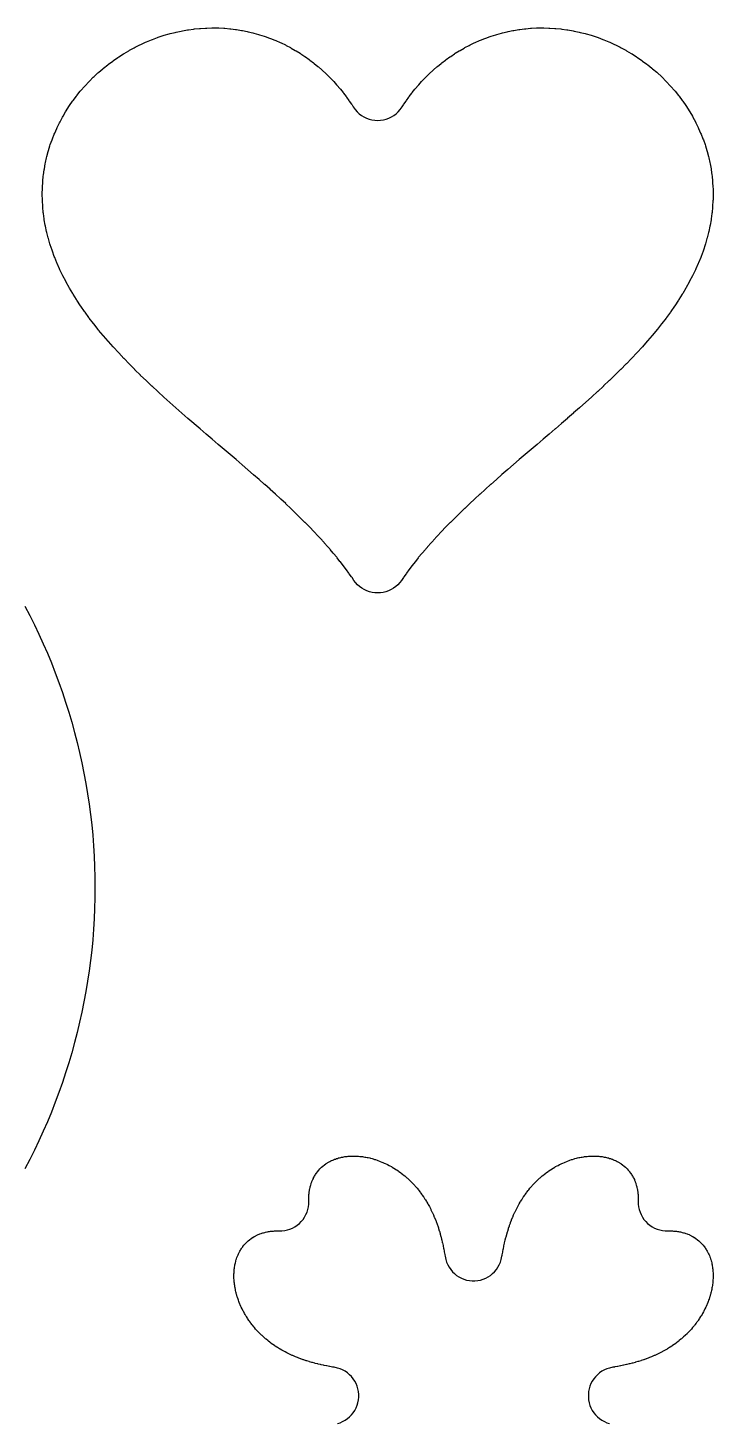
# Model space of a CAD drawing. Header units: metres. Extents: x 10 to 1210, y 10 to 2778.
# Drawn here: x 1056 to 1199, y 2463.3 to 2754.3 of the extents above; entities that cross this region are included whole.
import ezdxf

# ---------------------------------------------------------------- set-up
doc = ezdxf.new("R2010")
doc.units = ezdxf.units.M
doc.layers.add('DIS_KENAR_V91_Z3', color=1, linetype='Continuous')

msp = doc.modelspace()

# ---------------------------------------------------------------- linework, layer by layer
at = {"layer": 'DIS_KENAR_V91_Z3'}
msp.add_lwpolyline([(1069.76, 2692.52), (1069.68, 2692.62), (1068.82, 2693.75), (1068.75, 2693.85), (1067.92, 2694.98), (1067.84, 2695.09), (1067.05, 2696.22), (1066.97, 2696.34), (1066.22, 2697.47), (1066.14, 2697.6), (1065.43, 2698.73), (1065.35, 2698.86), (1064.69, 2699.99), (1064.6, 2700.14), (1063.98, 2701.27), (1063.9, 2701.42), (1063.31, 2702.54), (1063.23, 2702.7), (1062.69, 2703.83), (1062.62, 2703.99), (1062.12, 2705.12), (1062.04, 2705.29), (1061.59, 2706.41), (1061.52, 2706.59), (1061.11, 2707.71), (1061.04, 2707.9), (1060.68, 2709.01), (1060.61, 2709.21), (1060.29, 2710.32), (1060.23, 2710.52), (1059.95, 2711.63), (1059.9, 2711.84), (1059.67, 2712.94), (1059.63, 2713.16), (1059.43, 2714.25), (1059.4, 2714.47), (1059.25, 2715.56), (1059.22, 2715.79), (1059.12, 2716.87), (1059.1, 2717.1), (1059.03, 2718.18), (1059.02, 2718.42), (1059, 2719.49), (1059, 2719.72), (1059.02, 2720.79), (1059.03, 2721.03), (1059.1, 2722.09), (1059.12, 2722.33), (1059.22, 2723.38), (1059.25, 2723.62), (1059.4, 2724.66), (1059.44, 2724.9), (1059.62, 2725.94), (1059.67, 2726.17), (1059.9, 2727.2), (1059.96, 2727.43), (1060.23, 2728.46), (1060.3, 2728.68), (1060.61, 2729.7), (1060.68, 2729.92), (1061.04, 2730.92), (1061.12, 2731.14), (1061.51, 2732.13), (1061.6, 2732.35), (1062.03, 2733.32), (1062.13, 2733.53), (1062.6, 2734.5), (1062.71, 2734.7), (1063.22, 2735.65), (1063.33, 2735.85), (1063.88, 2736.78), (1064, 2736.97), (1064.58, 2737.89), (1064.71, 2738.08), (1065.33, 2738.97), (1065.46, 2739.15), (1066.12, 2740.03), (1066.25, 2740.2), (1066.94, 2741.06), (1067.08, 2741.23), (1067.81, 2742.06), (1067.95, 2742.22), (1068.71, 2743.03), (1068.86, 2743.18), (1069.65, 2743.96), (1069.8, 2744.11), (1070.62, 2744.87), (1070.78, 2745.01), (1071.62, 2745.73), (1071.78, 2745.87), (1072.65, 2746.57), (1072.82, 2746.7), (1073.71, 2747.36), (1073.89, 2747.48), (1074.8, 2748.12), (1074.98, 2748.23), (1075.92, 2748.83), (1076.1, 2748.94), (1077.05, 2749.51), (1077.24, 2749.61), (1078.21, 2750.14), (1078.4, 2750.24), (1079.39, 2750.73), (1079.58, 2750.82), (1080.58, 2751.28), (1080.78, 2751.36), (1081.8, 2751.78), (1082, 2751.86), (1083.02, 2752.24), (1083.22, 2752.31), (1084.26, 2752.65), (1084.46, 2752.72), (1085.5, 2753.02), (1085.72, 2753.08), (1086.76, 2753.34), (1086.97, 2753.39), (1088.02, 2753.61), (1088.24, 2753.65), (1089.29, 2753.84), (1089.5, 2753.87), (1090.56, 2754.01), (1090.78, 2754.04), (1091.82, 2754.15), (1092.05, 2754.16), (1093.09, 2754.23), (1093.31, 2754.24), (1094.36, 2754.27), (1094.58, 2754.27), (1095.61, 2754.26), (1095.84, 2754.25), (1096.87, 2754.2), (1097.09, 2754.18), (1098.11, 2754.1), (1098.33, 2754.07), (1099.35, 2753.95), (1099.57, 2753.92), (1100.57, 2753.75), (1100.79, 2753.71), (1101.78, 2753.52), (1101.99, 2753.47), (1102.97, 2753.24), (1103.18, 2753.18), (1104.15, 2752.91), (1104.36, 2752.85), (1105.3, 2752.55), (1105.51, 2752.48), (1106.44, 2752.15), (1106.65, 2752.07), (1107.56, 2751.7), (1107.76, 2751.62), (1108.66, 2751.23), (1108.85, 2751.14), (1109.73, 2750.71), (1109.92, 2750.62), (1110.78, 2750.16), (1110.96, 2750.06), (1111.8, 2749.58), (1111.98, 2749.48), (1112.8, 2748.97), (1112.97, 2748.86), (1113.77, 2748.33), (1113.93, 2748.21), (1114.71, 2747.66), (1114.86, 2747.54), (1115.62, 2746.97), (1115.77, 2746.85), (1116.5, 2746.25), (1116.64, 2746.13), (1117.35, 2745.51), (1117.48, 2745.39), (1118.16, 2744.76), (1118.3, 2744.63), (1118.95, 2743.99), (1119.08, 2743.86), (1119.71, 2743.2), (1119.83, 2743.08), (1120.43, 2742.41), (1120.54, 2742.28), (1121.12, 2741.6), (1121.23, 2741.47), (1121.78, 2740.79), (1121.88, 2740.66), (1122.4, 2739.97), (1122.5, 2739.84), (1122.99, 2739.15), (1123.08, 2739.02), (1123.55, 2738.33), (1123.64, 2738.2), (1123.87, 2737.84), (1124.31, 2737.23), (1124.7, 2736.78), (1125.14, 2736.37), (1125.62, 2736.01), (1126.13, 2735.7), (1126.67, 2735.44), (1127.23, 2735.23), (1127.81, 2735.09), (1128.4, 2735), (1129, 2734.97), (1129.6, 2735), (1130.19, 2735.09), (1130.77, 2735.23), (1131.33, 2735.44), (1131.87, 2735.7), (1132.38, 2736.01), (1132.86, 2736.37), (1133.3, 2736.78), (1133.69, 2737.23), (1134.13, 2737.84), (1134.36, 2738.2), (1134.45, 2738.33), (1134.92, 2739.02), (1135.01, 2739.15), (1135.5, 2739.84), (1135.6, 2739.97), (1136.12, 2740.66), (1136.22, 2740.79), (1136.77, 2741.47), (1136.88, 2741.6), (1137.46, 2742.28), (1137.57, 2742.41), (1138.17, 2743.08), (1138.29, 2743.2), (1138.92, 2743.86), (1139.05, 2743.99), (1139.7, 2744.63), (1139.84, 2744.76), (1140.52, 2745.39), (1140.65, 2745.51), (1141.36, 2746.13), (1141.5, 2746.25), (1142.23, 2746.85), (1142.38, 2746.97), (1143.14, 2747.54), (1143.29, 2747.66), (1144.07, 2748.21), (1144.23, 2748.33), (1145.03, 2748.86), (1145.2, 2748.97), (1146.02, 2749.48), (1146.2, 2749.58), (1147.04, 2750.06), (1147.22, 2750.16), (1148.08, 2750.62), (1148.27, 2750.71), (1149.15, 2751.14), (1149.34, 2751.23), (1150.24, 2751.62), (1150.44, 2751.7), (1151.35, 2752.07), (1151.56, 2752.15), (1152.49, 2752.48), (1152.7, 2752.55), (1153.64, 2752.85), (1153.85, 2752.91), (1154.82, 2753.18), (1155.03, 2753.24), (1156.01, 2753.47), (1156.22, 2753.52), (1157.21, 2753.71), (1157.43, 2753.75), (1158.43, 2753.92), (1158.65, 2753.95), (1159.67, 2754.07), (1159.89, 2754.1), (1160.91, 2754.18), (1161.13, 2754.2), (1162.16, 2754.25), (1162.39, 2754.26), (1163.42, 2754.27), (1163.64, 2754.27), (1164.69, 2754.24), (1164.91, 2754.23), (1165.95, 2754.16), (1166.18, 2754.15), (1167.23, 2754.04), (1167.44, 2754.01), (1168.5, 2753.87), (1168.71, 2753.84), (1169.76, 2753.65), (1169.98, 2753.61), (1171.03, 2753.39), (1171.24, 2753.34), (1172.28, 2753.08), (1172.5, 2753.02), (1173.54, 2752.72), (1173.74, 2752.65), (1174.78, 2752.31), (1174.98, 2752.24), (1176, 2751.86), (1176.2, 2751.78), (1177.22, 2751.36), (1177.42, 2751.28), (1178.42, 2750.82), (1178.61, 2750.73), (1179.6, 2750.24), (1179.79, 2750.14), (1180.76, 2749.61), (1180.95, 2749.51), (1181.9, 2748.94), (1182.08, 2748.83), (1183.02, 2748.23), (1183.2, 2748.12), (1184.11, 2747.48), (1184.29, 2747.36), (1185.18, 2746.7), (1185.35, 2746.57), (1186.22, 2745.87), (1186.38, 2745.73), (1187.22, 2745.01), (1187.38, 2744.87), (1188.2, 2744.11), (1188.35, 2743.96), (1189.14, 2743.18), (1189.29, 2743.03), (1190.05, 2742.22), (1190.19, 2742.06), (1190.92, 2741.23), (1191.06, 2741.06), (1191.75, 2740.2), (1191.88, 2740.03), (1192.54, 2739.15), (1192.67, 2738.97), (1193.29, 2738.08), (1193.42, 2737.89), (1194, 2736.97), (1194.12, 2736.78), (1194.67, 2735.85), (1194.78, 2735.65), (1195.29, 2734.7), (1195.4, 2734.5), (1195.87, 2733.53), (1195.97, 2733.32), (1196.4, 2732.35), (1196.49, 2732.13), (1196.88, 2731.14), (1196.96, 2730.92), (1197.32, 2729.92), (1197.39, 2729.7), (1197.7, 2728.68), (1197.77, 2728.46), (1198.04, 2727.43), (1198.1, 2727.2), (1198.33, 2726.17), (1198.38, 2725.94), (1198.56, 2724.9), (1198.6, 2724.66), (1198.75, 2723.62), (1198.78, 2723.38), (1198.88, 2722.33), (1198.9, 2722.09), (1198.97, 2721.03), (1198.98, 2720.79), (1199, 2719.72), (1199, 2719.49), (1198.98, 2718.42), (1198.97, 2718.18), (1198.9, 2717.1), (1198.88, 2716.87), (1198.78, 2715.79), (1198.75, 2715.56), (1198.6, 2714.47), (1198.57, 2714.25), (1198.37, 2713.16), (1198.33, 2712.94), (1198.1, 2711.84), (1198.05, 2711.63), (1197.77, 2710.52), (1197.71, 2710.32), (1197.39, 2709.21), (1197.32, 2709.01), (1196.96, 2707.9), (1196.89, 2707.71), (1196.48, 2706.59), (1196.41, 2706.41), (1195.96, 2705.29), (1195.88, 2705.12), (1195.38, 2703.99), (1195.31, 2703.83), (1194.77, 2702.7), (1194.69, 2702.54), (1194.1, 2701.42), (1194.02, 2701.27), (1193.4, 2700.14), (1193.31, 2699.99), (1192.65, 2698.86), (1192.57, 2698.73), (1191.86, 2697.6), (1191.78, 2697.47), (1191.03, 2696.34), (1190.95, 2696.22), (1190.16, 2695.09), (1190.08, 2694.98), (1189.25, 2693.85), (1189.18, 2693.75), (1188.31, 2692.61), (1188.24, 2692.52), (1187.37, 2691.43), (1187.3, 2691.34), (1186.37, 2690.21), (1186.3, 2690.13), (1185.33, 2689), (1185.26, 2688.92), (1184.26, 2687.79), (1184.2, 2687.72), (1183.17, 2686.6), (1183.11, 2686.53), (1182.05, 2685.41), (1181.99, 2685.35), (1180.91, 2684.23), (1180.85, 2684.18), (1179.74, 2683.06), (1179.69, 2683.01), (1178.56, 2681.9), (1178.51, 2681.85), (1177.36, 2680.74), (1177.32, 2680.7), (1176.14, 2679.59), (1176.1, 2679.56), (1174.91, 2678.45), (1174.88, 2678.42), (1173.67, 2677.32), (1173.64, 2677.29), (1172.42, 2676.19), (1172.39, 2676.17), (1171.16, 2675.07), (1171.13, 2675.05), (1169.89, 2673.96), (1169.87, 2673.94), (1168.62, 2672.85), (1168.6, 2672.84), (1167.35, 2671.75), (1167.33, 2671.74), (1166.08, 2670.66), (1166.07, 2670.65), (1164.8, 2669.57), (1164.8, 2669.57), (1163.54, 2668.49), (1162.27, 2667.42), (1161.02, 2666.35), (1159.78, 2665.3), (1158.55, 2664.24), (1157.34, 2663.2), (1156.13, 2662.16), (1154.94, 2661.12), (1153.77, 2660.1), (1152.61, 2659.07), (1152.57, 2659.04), (1151.47, 2658.05), (1151.43, 2658.02), (1150.36, 2657.04), (1150.32, 2657), (1149.27, 2656.04), (1149.22, 2656), (1148.2, 2655.05), (1148.15, 2655), (1147.16, 2654.06), (1147.1, 2654.01), (1146.14, 2653.08), (1146.08, 2653.03), (1145.15, 2652.11), (1145.09, 2652.05), (1144.18, 2651.15), (1144.12, 2651.09), (1143.25, 2650.2), (1143.18, 2650.13), (1142.34, 2649.26), (1142.27, 2649.19), (1141.47, 2648.33), (1141.4, 2648.25), (1140.62, 2647.41), (1140.55, 2647.33), (1139.81, 2646.51), (1139.73, 2646.42), (1139.02, 2645.61), (1138.95, 2645.52), (1138.27, 2644.73), (1138.19, 2644.63), (1137.55, 2643.86), (1137.47, 2643.76), (1136.87, 2643.01), (1136.79, 2642.9), (1136.21, 2642.17), (1136.13, 2642.06), (1135.59, 2641.35), (1135.51, 2641.24), (1135, 2640.54), (1134.92, 2640.43), (1134.45, 2639.76), (1134.36, 2639.63), (1133.96, 2639.04), (1133.61, 2638.58), (1133.21, 2638.15), (1132.78, 2637.76), (1132.31, 2637.41), (1131.81, 2637.12), (1131.28, 2636.87), (1130.73, 2636.67), (1130.16, 2636.53), (1129.58, 2636.45), (1129, 2636.42), (1128.42, 2636.45), (1127.84, 2636.53), (1127.27, 2636.67), (1126.72, 2636.87), (1126.19, 2637.12), (1125.69, 2637.41), (1125.22, 2637.76), (1124.79, 2638.15), (1124.39, 2638.58), (1124.04, 2639.04), (1123.64, 2639.63), (1123.55, 2639.76), (1123.08, 2640.43), (1123, 2640.54), (1122.49, 2641.24), (1122.41, 2641.35), (1121.87, 2642.06), (1121.79, 2642.17), (1121.21, 2642.9), (1121.13, 2643.01), (1120.53, 2643.76), (1120.45, 2643.86), (1119.81, 2644.63), (1119.73, 2644.73), (1119.05, 2645.52), (1118.98, 2645.61), (1118.27, 2646.42), (1118.19, 2646.51), (1117.45, 2647.33), (1117.38, 2647.41), (1116.6, 2648.25), (1116.53, 2648.33), (1115.73, 2649.19), (1115.66, 2649.26), (1114.82, 2650.13), (1114.75, 2650.2), (1113.88, 2651.09), (1113.82, 2651.15), (1112.91, 2652.05), (1112.85, 2652.11), (1111.92, 2653.03), (1111.86, 2653.08), (1110.9, 2654.01), (1110.84, 2654.06), (1109.85, 2655), (1109.8, 2655.05), (1108.78, 2656), (1108.73, 2656.04), (1107.68, 2657), (1107.64, 2657.04), (1106.57, 2658.02), (1106.53, 2658.05), (1105.43, 2659.04), (1105.39, 2659.07), (1104.27, 2660.06), (1103.09, 2661.09), (1101.9, 2662.13), (1100.69, 2663.18), (1099.47, 2664.23), (1098.23, 2665.29), (1096.98, 2666.35), (1095.73, 2667.42), (1094.47, 2668.49), (1093.21, 2669.56), (1093.2, 2669.57), (1091.94, 2670.64), (1091.93, 2670.65), (1090.68, 2671.73), (1090.66, 2671.74), (1089.41, 2672.83), (1089.4, 2672.84), (1088.15, 2673.93), (1088.13, 2673.94), (1086.89, 2675.03), (1086.87, 2675.05), (1085.64, 2676.14), (1085.61, 2676.17), (1084.39, 2677.26), (1084.36, 2677.29), (1083.16, 2678.39), (1083.12, 2678.42), (1081.93, 2679.52), (1081.89, 2679.56), (1080.72, 2680.66), (1080.68, 2680.7), (1079.53, 2681.81), (1079.48, 2681.85), (1078.35, 2682.96), (1078.3, 2683.01), (1077.2, 2684.13), (1077.14, 2684.18), (1076.06, 2685.29), (1076, 2685.35), (1074.95, 2686.47), (1074.89, 2686.54), (1073.86, 2687.66), (1073.8, 2687.73), (1072.8, 2688.85), (1072.73, 2688.93), (1071.77, 2690.05), (1071.7, 2690.13), (1070.77, 2691.26), (1070.69, 2691.35), (1069.76, 2692.52)], close=True, dxfattribs=at)
for points in [[(1055.37, 2633.68), (1056.38, 2631.75), (1057.35, 2629.8), (1058.29, 2627.83), (1059.19, 2625.84), (1060.06, 2623.84), (1060.9, 2621.83), (1061.7, 2619.8), (1062.46, 2617.75), (1063.19, 2615.7), (1063.88, 2613.63), (1064.54, 2611.55), (1065.16, 2609.45), (1065.74, 2607.35), (1066.29, 2605.24), (1066.8, 2603.12), (1067.27, 2600.99), (1067.7, 2598.85), (1068.1, 2596.71), (1068.46, 2594.55), (1068.78, 2592.4), (1069.07, 2590.23), (1069.32, 2588.07), (1069.52, 2585.89), (1069.7, 2583.72), (1069.83, 2581.54), (1069.92, 2579.36), (1069.98, 2577.18), (1070, 2575), (1070, 2575), (1069.98, 2572.82), (1069.92, 2570.64), (1069.83, 2568.46), (1069.7, 2566.28), (1069.52, 2564.11), (1069.32, 2561.93), (1069.07, 2559.77), (1068.78, 2557.6), (1068.46, 2555.45), (1068.1, 2553.29), (1067.7, 2551.15), (1067.27, 2549.01), (1066.8, 2546.88), (1066.29, 2544.76), (1065.74, 2542.65), (1065.16, 2540.55), (1064.54, 2538.45), (1063.88, 2536.37), (1063.19, 2534.3), (1062.46, 2532.25), (1061.7, 2530.2), (1060.9, 2528.17), (1060.06, 2526.16), (1059.19, 2524.16), (1058.29, 2522.17), (1057.35, 2520.2), (1056.38, 2518.25), (1055.37, 2516.32)], [(1120.61, 2463.21), (1121.16, 2463.39), (1121.69, 2463.62), (1122.2, 2463.9), (1122.68, 2464.23), (1123.13, 2464.6), (1123.53, 2465.02), (1123.9, 2465.47), (1124.22, 2465.95), (1124.49, 2466.47), (1124.71, 2467.01), (1124.87, 2467.56), (1124.99, 2468.13), (1125.04, 2468.71), (1125.04, 2469.29), (1124.99, 2469.87), (1124.87, 2470.44), (1124.71, 2471), (1124.49, 2471.54), (1124.22, 2472.05), (1123.9, 2472.54), (1123.53, 2472.99), (1123.12, 2473.4), (1122.68, 2473.77), (1122.2, 2474.1), (1121.69, 2474.38), (1121.16, 2474.61), (1120.6, 2474.79), (1119.89, 2474.94), (1119.66, 2474.98), (1119.59, 2474.99), (1119.04, 2475.09), (1118.96, 2475.11), (1118.42, 2475.21), (1118.34, 2475.22), (1117.8, 2475.33), (1117.72, 2475.35), (1117.19, 2475.47), (1117.1, 2475.49), (1116.58, 2475.61), (1116.49, 2475.63), (1115.98, 2475.76), (1115.88, 2475.79), (1115.38, 2475.92), (1115.28, 2475.95), (1114.78, 2476.09), (1114.68, 2476.13), (1114.19, 2476.27), (1114.08, 2476.31), (1113.57, 2476.48), (1113.57, 2476.48), (1113.44, 2476.52), (1112.98, 2476.69), (1112.87, 2476.73), (1112.41, 2476.9), (1112.29, 2476.95), (1111.85, 2477.13), (1111.72, 2477.18), (1111.29, 2477.37), (1111.16, 2477.42), (1110.74, 2477.62), (1110.61, 2477.68), (1110.19, 2477.88), (1110.06, 2477.94), (1109.66, 2478.15), (1109.53, 2478.22), (1109.13, 2478.44), (1109, 2478.51), (1108.62, 2478.74), (1108.49, 2478.81), (1108.11, 2479.05), (1107.98, 2479.13), (1107.61, 2479.37), (1107.48, 2479.46), (1107.13, 2479.7), (1107, 2479.79), (1106.65, 2480.05), (1106.52, 2480.15), (1106.19, 2480.4), (1106.06, 2480.51), (1105.73, 2480.77), (1105.6, 2480.88), (1105.29, 2481.15), (1105.16, 2481.27), (1104.86, 2481.54), (1104.74, 2481.66), (1104.44, 2481.95), (1104.32, 2482.07), (1104.04, 2482.36), (1103.92, 2482.48), (1103.65, 2482.78), (1103.53, 2482.91), (1103.27, 2483.21), (1103.16, 2483.35), (1102.91, 2483.66), (1102.8, 2483.79), (1102.56, 2484.11), (1102.45, 2484.25), (1102.22, 2484.56), (1102.12, 2484.71), (1101.91, 2485.03), (1101.81, 2485.18), (1101.6, 2485.5), (1101.51, 2485.65), (1101.31, 2485.98), (1101.22, 2486.14), (1101.04, 2486.47), (1100.95, 2486.63), (1100.78, 2486.96), (1100.7, 2487.12), (1100.54, 2487.45), (1100.47, 2487.62), (1100.32, 2487.95), (1100.25, 2488.12), (1100.11, 2488.45), (1100.05, 2488.63), (1099.93, 2488.96), (1099.86, 2489.13), (1099.75, 2489.46), (1099.7, 2489.64), (1099.6, 2489.97), (1099.55, 2490.15), (1099.46, 2490.48), (1099.41, 2490.67), (1099.34, 2490.98), (1099.3, 2491.18), (1099.24, 2491.49), (1099.21, 2491.69), (1099.16, 2491.99), (1099.13, 2492.19), (1099.09, 2492.49), (1099.07, 2492.7), (1099.04, 2492.98), (1099.03, 2493.2), (1099.01, 2493.47), (1099.01, 2493.69), (1099, 2493.96), (1099, 2494.18), (1099.01, 2494.44), (1099.02, 2494.67), (1099.03, 2494.91), (1099.05, 2495.15), (1099.07, 2495.38), (1099.1, 2495.62), (1099.13, 2495.83), (1099.17, 2496.08), (1099.21, 2496.28), (1099.26, 2496.53), (1099.3, 2496.72), (1099.37, 2496.97), (1099.41, 2497.15), (1099.49, 2497.41), (1099.54, 2497.57), (1099.63, 2497.83), (1099.69, 2497.98), (1099.79, 2498.24), (1099.85, 2498.37), (1099.96, 2498.63), (1100.02, 2498.76), (1100.16, 2499.01), (1100.22, 2499.13), (1100.36, 2499.38), (1100.43, 2499.48), (1100.59, 2499.73), (1100.65, 2499.83), (1100.83, 2500.07), (1100.89, 2500.16), (1101.08, 2500.4), (1101.15, 2500.47), (1101.35, 2500.7), (1101.41, 2500.77), (1101.63, 2500.99), (1101.7, 2501.06), (1101.93, 2501.27), (1101.99, 2501.33), (1102.23, 2501.52), (1102.3, 2501.58), (1102.55, 2501.76), (1102.63, 2501.82), (1102.88, 2501.99), (1102.96, 2502.04), (1103.22, 2502.19), (1103.31, 2502.25), (1103.57, 2502.38), (1103.67, 2502.43), (1103.93, 2502.56), (1104.03, 2502.6), (1104.3, 2502.71), (1104.41, 2502.76), (1104.67, 2502.85), (1104.8, 2502.89), (1105.05, 2502.97), (1105.19, 2503.01), (1105.44, 2503.08), (1105.59, 2503.11), (1105.84, 2503.17), (1106, 2503.2), (1106.24, 2503.24), (1106.41, 2503.27), (1106.64, 2503.3), (1106.83, 2503.32), (1107.05, 2503.34), (1107.25, 2503.36), (1107.47, 2503.37), (1107.67, 2503.38), (1107.88, 2503.38), (1108.1, 2503.38), (1108.3, 2503.38), (1108.3, 2503.38), (1109.02, 2503.39), (1109.59, 2503.46), (1110.15, 2503.58), (1110.7, 2503.75), (1111.23, 2503.97), (1111.74, 2504.25), (1112.21, 2504.57), (1112.66, 2504.94), (1113.06, 2505.34), (1113.43, 2505.79), (1113.75, 2506.26), (1114.03, 2506.77), (1114.25, 2507.3), (1114.42, 2507.85), (1114.54, 2508.41), (1114.61, 2508.98), (1114.62, 2509.7), (1114.62, 2509.7), (1114.62, 2509.9), (1114.62, 2510.12), (1114.62, 2510.33), (1114.63, 2510.53), (1114.64, 2510.75), (1114.66, 2510.95), (1114.68, 2511.17), (1114.7, 2511.36), (1114.73, 2511.59), (1114.76, 2511.76), (1114.8, 2512), (1114.83, 2512.16), (1114.89, 2512.41), (1114.92, 2512.56), (1114.99, 2512.81), (1115.03, 2512.95), (1115.11, 2513.2), (1115.15, 2513.33), (1115.24, 2513.59), (1115.29, 2513.71), (1115.4, 2513.97), (1115.44, 2514.07), (1115.57, 2514.33), (1115.62, 2514.43), (1115.75, 2514.69), (1115.81, 2514.78), (1115.96, 2515.04), (1116.01, 2515.12), (1116.18, 2515.37), (1116.24, 2515.45), (1116.42, 2515.7), (1116.48, 2515.77), (1116.67, 2516.01), (1116.73, 2516.07), (1116.94, 2516.3), (1117.01, 2516.37), (1117.23, 2516.59), (1117.3, 2516.65), (1117.53, 2516.85), (1117.6, 2516.92), (1117.84, 2517.11), (1117.93, 2517.17), (1118.17, 2517.35), (1118.27, 2517.41), (1118.52, 2517.57), (1118.62, 2517.64), (1118.87, 2517.78), (1118.99, 2517.84), (1119.24, 2517.98), (1119.37, 2518.04), (1119.63, 2518.15), (1119.76, 2518.21), (1120.02, 2518.31), (1120.17, 2518.37), (1120.43, 2518.46), (1120.59, 2518.51), (1120.85, 2518.59), (1121.03, 2518.63), (1121.28, 2518.7), (1121.47, 2518.74), (1121.72, 2518.79), (1121.92, 2518.83), (1122.17, 2518.87), (1122.38, 2518.9), (1122.62, 2518.93), (1122.85, 2518.95), (1123.09, 2518.97), (1123.33, 2518.98), (1123.56, 2518.99), (1123.82, 2519), (1124.04, 2519), (1124.31, 2518.99), (1124.53, 2518.99), (1124.8, 2518.97), (1125.02, 2518.96), (1125.3, 2518.93), (1125.51, 2518.91), (1125.81, 2518.87), (1126.01, 2518.84), (1126.31, 2518.79), (1126.51, 2518.76), (1126.82, 2518.7), (1127.02, 2518.66), (1127.33, 2518.59), (1127.52, 2518.54), (1127.85, 2518.45), (1128.03, 2518.4), (1128.36, 2518.3), (1128.54, 2518.25), (1128.87, 2518.14), (1129.04, 2518.07), (1129.37, 2517.95), (1129.55, 2517.89), (1129.88, 2517.75), (1130.05, 2517.68), (1130.38, 2517.53), (1130.55, 2517.46), (1130.88, 2517.3), (1131.04, 2517.22), (1131.37, 2517.05), (1131.53, 2516.96), (1131.86, 2516.78), (1132.02, 2516.69), (1132.35, 2516.49), (1132.5, 2516.4), (1132.82, 2516.19), (1132.97, 2516.09), (1133.29, 2515.88), (1133.44, 2515.78), (1133.75, 2515.55), (1133.89, 2515.44), (1134.21, 2515.2), (1134.34, 2515.09), (1134.65, 2514.84), (1134.79, 2514.73), (1135.09, 2514.47), (1135.22, 2514.35), (1135.52, 2514.08), (1135.64, 2513.96), (1135.93, 2513.68), (1136.05, 2513.56), (1136.34, 2513.26), (1136.46, 2513.14), (1136.73, 2512.84), (1136.85, 2512.71), (1137.12, 2512.4), (1137.23, 2512.27), (1137.49, 2511.94), (1137.6, 2511.81), (1137.85, 2511.48), (1137.95, 2511.35), (1138.21, 2511), (1138.3, 2510.87), (1138.54, 2510.52), (1138.63, 2510.39), (1138.87, 2510.02), (1138.95, 2509.89), (1139.19, 2509.51), (1139.26, 2509.38), (1139.49, 2509), (1139.56, 2508.87), (1139.78, 2508.47), (1139.85, 2508.34), (1140.06, 2507.94), (1140.12, 2507.81), (1140.32, 2507.39), (1140.38, 2507.26), (1140.58, 2506.84), (1140.63, 2506.71), (1140.82, 2506.28), (1140.87, 2506.15), (1141.05, 2505.71), (1141.1, 2505.59), (1141.27, 2505.13), (1141.31, 2505.02), (1141.48, 2504.55), (1141.52, 2504.44), (1141.66, 2504.01), (1141.69, 2503.91), (1141.85, 2503.41), (1141.88, 2503.31), (1142.02, 2502.81), (1142.05, 2502.71), (1142.19, 2502.21), (1142.22, 2502.11), (1142.35, 2501.59), (1142.37, 2501.5), (1142.49, 2500.98), (1142.51, 2500.89), (1142.63, 2500.36), (1142.65, 2500.27), (1142.76, 2499.73), (1142.78, 2499.65), (1142.88, 2499.11), (1142.9, 2499.03), (1142.99, 2498.48), (1143.01, 2498.41), (1143.06, 2498.1), (1143.21, 2497.39), (1143.39, 2496.84), (1143.62, 2496.31), (1143.9, 2495.8), (1144.23, 2495.32), (1144.6, 2494.87), (1145.02, 2494.47), (1145.47, 2494.1), (1145.95, 2493.78), (1146.47, 2493.51), (1147.01, 2493.29), (1147.56, 2493.13), (1148.13, 2493.01), (1148.71, 2492.96), (1149.29, 2492.96), (1149.87, 2493.01), (1150.44, 2493.13), (1151, 2493.29), (1151.54, 2493.51), (1152.05, 2493.78), (1152.54, 2494.1), (1152.99, 2494.47), (1153.4, 2494.88), (1153.77, 2495.32), (1154.1, 2495.8), (1154.38, 2496.31), (1154.61, 2496.84), (1154.79, 2497.4), (1154.94, 2498.11), (1154.98, 2498.34), (1154.99, 2498.41), (1155.09, 2498.96), (1155.11, 2499.04), (1155.21, 2499.58), (1155.22, 2499.66), (1155.33, 2500.2), (1155.35, 2500.28), (1155.47, 2500.81), (1155.49, 2500.9), (1155.61, 2501.42), (1155.63, 2501.51), (1155.76, 2502.02), (1155.79, 2502.12), (1155.92, 2502.62), (1155.95, 2502.72), (1156.09, 2503.22), (1156.13, 2503.32), (1156.27, 2503.81), (1156.31, 2503.92), (1156.48, 2504.43), (1156.52, 2504.56), (1156.69, 2505.02), (1156.73, 2505.13), (1156.9, 2505.59), (1156.95, 2505.71), (1157.13, 2506.15), (1157.18, 2506.28), (1157.37, 2506.71), (1157.42, 2506.84), (1157.62, 2507.26), (1157.68, 2507.39), (1157.88, 2507.81), (1157.94, 2507.94), (1158.15, 2508.34), (1158.22, 2508.47), (1158.44, 2508.87), (1158.51, 2509), (1158.74, 2509.38), (1158.81, 2509.51), (1159.05, 2509.89), (1159.13, 2510.02), (1159.37, 2510.39), (1159.46, 2510.52), (1159.7, 2510.87), (1159.79, 2511), (1160.05, 2511.35), (1160.15, 2511.48), (1160.4, 2511.81), (1160.51, 2511.94), (1160.77, 2512.27), (1160.88, 2512.4), (1161.15, 2512.71), (1161.27, 2512.84), (1161.54, 2513.14), (1161.66, 2513.26), (1161.95, 2513.56), (1162.07, 2513.68), (1162.36, 2513.96), (1162.48, 2514.08), (1162.78, 2514.35), (1162.91, 2514.47), (1163.21, 2514.73), (1163.35, 2514.84), (1163.66, 2515.09), (1163.79, 2515.2), (1164.11, 2515.44), (1164.25, 2515.55), (1164.56, 2515.78), (1164.71, 2515.88), (1165.03, 2516.09), (1165.18, 2516.19), (1165.5, 2516.4), (1165.65, 2516.49), (1165.98, 2516.69), (1166.14, 2516.78), (1166.47, 2516.96), (1166.63, 2517.05), (1166.96, 2517.22), (1167.12, 2517.3), (1167.45, 2517.46), (1167.62, 2517.53), (1167.95, 2517.68), (1168.12, 2517.75), (1168.45, 2517.89), (1168.63, 2517.95), (1168.96, 2518.07), (1169.13, 2518.14), (1169.46, 2518.25), (1169.64, 2518.3), (1169.97, 2518.4), (1170.15, 2518.45), (1170.48, 2518.54), (1170.67, 2518.59), (1170.98, 2518.66), (1171.18, 2518.7), (1171.49, 2518.76), (1171.69, 2518.79), (1171.99, 2518.84), (1172.19, 2518.87), (1172.49, 2518.91), (1172.7, 2518.93), (1172.98, 2518.96), (1173.2, 2518.97), (1173.47, 2518.99), (1173.69, 2518.99), (1173.96, 2519), (1174.18, 2519), (1174.44, 2518.99), (1174.67, 2518.98), (1174.91, 2518.97), (1175.15, 2518.95), (1175.38, 2518.93), (1175.62, 2518.9), (1175.83, 2518.87), (1176.08, 2518.83), (1176.28, 2518.79), (1176.53, 2518.74), (1176.72, 2518.7), (1176.97, 2518.63), (1177.15, 2518.59), (1177.41, 2518.51), (1177.57, 2518.46), (1177.83, 2518.37), (1177.98, 2518.31), (1178.24, 2518.21), (1178.37, 2518.15), (1178.63, 2518.04), (1178.76, 2517.98), (1179.01, 2517.84), (1179.13, 2517.78), (1179.38, 2517.64), (1179.48, 2517.57), (1179.73, 2517.41), (1179.83, 2517.35), (1180.07, 2517.17), (1180.16, 2517.11), (1180.4, 2516.92), (1180.47, 2516.85), (1180.7, 2516.65), (1180.77, 2516.59), (1180.99, 2516.37), (1181.06, 2516.3), (1181.27, 2516.07), (1181.33, 2516.01), (1181.52, 2515.77), (1181.58, 2515.7), (1181.76, 2515.45), (1181.82, 2515.37), (1181.99, 2515.12), (1182.04, 2515.04), (1182.19, 2514.78), (1182.25, 2514.69), (1182.38, 2514.43), (1182.43, 2514.33), (1182.56, 2514.07), (1182.6, 2513.97), (1182.71, 2513.7), (1182.76, 2513.59), (1182.85, 2513.33), (1182.89, 2513.2), (1182.97, 2512.95), (1183.01, 2512.81), (1183.08, 2512.56), (1183.11, 2512.41), (1183.17, 2512.16), (1183.2, 2512), (1183.24, 2511.76), (1183.27, 2511.59), (1183.3, 2511.36), (1183.32, 2511.17), (1183.34, 2510.95), (1183.36, 2510.75), (1183.37, 2510.53), (1183.38, 2510.33), (1183.38, 2510.12), (1183.38, 2509.9), (1183.38, 2509.7), (1183.38, 2509.7), (1183.39, 2508.98), (1183.46, 2508.41), (1183.58, 2507.85), (1183.75, 2507.3), (1183.97, 2506.77), (1184.25, 2506.26), (1184.57, 2505.79), (1184.94, 2505.34), (1185.34, 2504.94), (1185.79, 2504.57), (1186.26, 2504.25), (1186.77, 2503.97), (1187.3, 2503.75), (1187.85, 2503.58), (1188.41, 2503.46), (1188.98, 2503.39), (1189.7, 2503.38), (1189.7, 2503.38), (1189.9, 2503.38), (1190.12, 2503.38), (1190.33, 2503.38), (1190.53, 2503.37), (1190.75, 2503.36), (1190.95, 2503.34), (1191.17, 2503.32), (1191.36, 2503.3), (1191.59, 2503.27), (1191.76, 2503.24), (1192, 2503.2), (1192.16, 2503.17), (1192.41, 2503.11), (1192.56, 2503.08), (1192.81, 2503.01), (1192.95, 2502.97), (1193.2, 2502.89), (1193.33, 2502.85), (1193.59, 2502.76), (1193.71, 2502.71), (1193.97, 2502.6), (1194.07, 2502.56), (1194.33, 2502.43), (1194.43, 2502.38), (1194.69, 2502.25), (1194.78, 2502.19), (1195.04, 2502.04), (1195.12, 2501.99), (1195.37, 2501.82), (1195.45, 2501.76), (1195.7, 2501.58), (1195.77, 2501.52), (1196.01, 2501.33), (1196.07, 2501.27), (1196.3, 2501.06), (1196.37, 2500.99), (1196.59, 2500.77), (1196.65, 2500.7), (1196.85, 2500.47), (1196.92, 2500.4), (1197.11, 2500.16), (1197.17, 2500.07), (1197.35, 2499.83), (1197.41, 2499.73), (1197.57, 2499.48), (1197.64, 2499.38), (1197.78, 2499.13), (1197.84, 2499.01), (1197.98, 2498.76), (1198.04, 2498.63), (1198.15, 2498.37), (1198.21, 2498.24), (1198.31, 2497.98), (1198.37, 2497.83), (1198.46, 2497.57), (1198.51, 2497.41), (1198.59, 2497.15), (1198.63, 2496.97), (1198.7, 2496.72), (1198.74, 2496.53), (1198.79, 2496.28), (1198.83, 2496.08), (1198.87, 2495.83), (1198.9, 2495.62), (1198.93, 2495.38), (1198.95, 2495.15), (1198.97, 2494.91), (1198.98, 2494.67), (1198.99, 2494.44), (1199, 2494.18), (1199, 2493.96), (1198.99, 2493.69), (1198.99, 2493.47), (1198.97, 2493.2), (1198.96, 2492.98), (1198.93, 2492.7), (1198.91, 2492.49), (1198.87, 2492.19), (1198.84, 2491.99), (1198.79, 2491.69), (1198.76, 2491.49), (1198.7, 2491.18), (1198.66, 2490.98), (1198.59, 2490.67), (1198.54, 2490.48), (1198.45, 2490.15), (1198.4, 2489.97), (1198.3, 2489.64), (1198.25, 2489.46), (1198.14, 2489.13), (1198.07, 2488.96), (1197.95, 2488.63), (1197.89, 2488.45), (1197.75, 2488.12), (1197.68, 2487.95), (1197.53, 2487.62), (1197.46, 2487.45), (1197.3, 2487.12), (1197.22, 2486.96), (1197.05, 2486.63), (1196.96, 2486.47), (1196.78, 2486.14), (1196.69, 2485.98), (1196.49, 2485.65), (1196.4, 2485.5), (1196.19, 2485.18), (1196.09, 2485.03), (1195.88, 2484.71), (1195.78, 2484.56), (1195.55, 2484.25), (1195.44, 2484.11), (1195.2, 2483.79), (1195.09, 2483.66), (1194.84, 2483.35), (1194.73, 2483.21), (1194.47, 2482.91), (1194.35, 2482.78), (1194.08, 2482.48), (1193.96, 2482.36), (1193.68, 2482.07), (1193.56, 2481.95), (1193.26, 2481.66), (1193.14, 2481.54), (1192.84, 2481.27), (1192.71, 2481.15), (1192.4, 2480.88), (1192.27, 2480.77), (1191.94, 2480.51), (1191.81, 2480.4), (1191.48, 2480.15), (1191.35, 2480.05), (1191, 2479.79), (1190.87, 2479.7), (1190.52, 2479.46), (1190.39, 2479.37), (1190.02, 2479.13), (1189.89, 2479.05), (1189.51, 2478.81), (1189.38, 2478.74), (1189, 2478.51), (1188.87, 2478.44), (1188.47, 2478.22), (1188.34, 2478.15), (1187.94, 2477.94), (1187.81, 2477.88), (1187.39, 2477.68), (1187.26, 2477.62), (1186.84, 2477.42), (1186.71, 2477.37), (1186.28, 2477.18), (1186.15, 2477.13), (1185.71, 2476.95), (1185.59, 2476.9), (1185.13, 2476.73), (1185.02, 2476.69), (1184.55, 2476.52), (1184.44, 2476.48), (1184.01, 2476.34), (1183.91, 2476.31), (1183.41, 2476.15), (1183.31, 2476.12), (1182.81, 2475.98), (1182.71, 2475.95), (1182.21, 2475.81), (1182.11, 2475.78), (1181.59, 2475.65), (1181.5, 2475.63), (1180.98, 2475.51), (1180.89, 2475.49), (1180.36, 2475.37), (1180.27, 2475.35), (1179.73, 2475.24), (1179.65, 2475.22), (1179.11, 2475.12), (1179.03, 2475.1), (1178.48, 2475.01), (1178.41, 2474.99), (1178.1, 2474.94), (1177.39, 2474.79), (1176.84, 2474.61), (1176.31, 2474.38), (1175.8, 2474.1), (1175.32, 2473.77), (1174.87, 2473.4), (1174.47, 2472.98), (1174.1, 2472.53), (1173.78, 2472.05), (1173.51, 2471.53), (1173.29, 2470.99), (1173.13, 2470.44), (1173.01, 2469.87), (1172.96, 2469.29), (1172.96, 2468.71), (1173.01, 2468.13), (1173.13, 2467.56), (1173.29, 2467), (1173.51, 2466.46), (1173.78, 2465.95), (1174.1, 2465.46), (1174.47, 2465.01), (1174.88, 2464.6), (1175.32, 2464.23), (1175.8, 2463.9), (1176.31, 2463.62), (1176.84, 2463.39), (1177.4, 2463.21)]]:
    msp.add_lwpolyline(points, dxfattribs=at)

doc.saveas('drawing.dxf')
